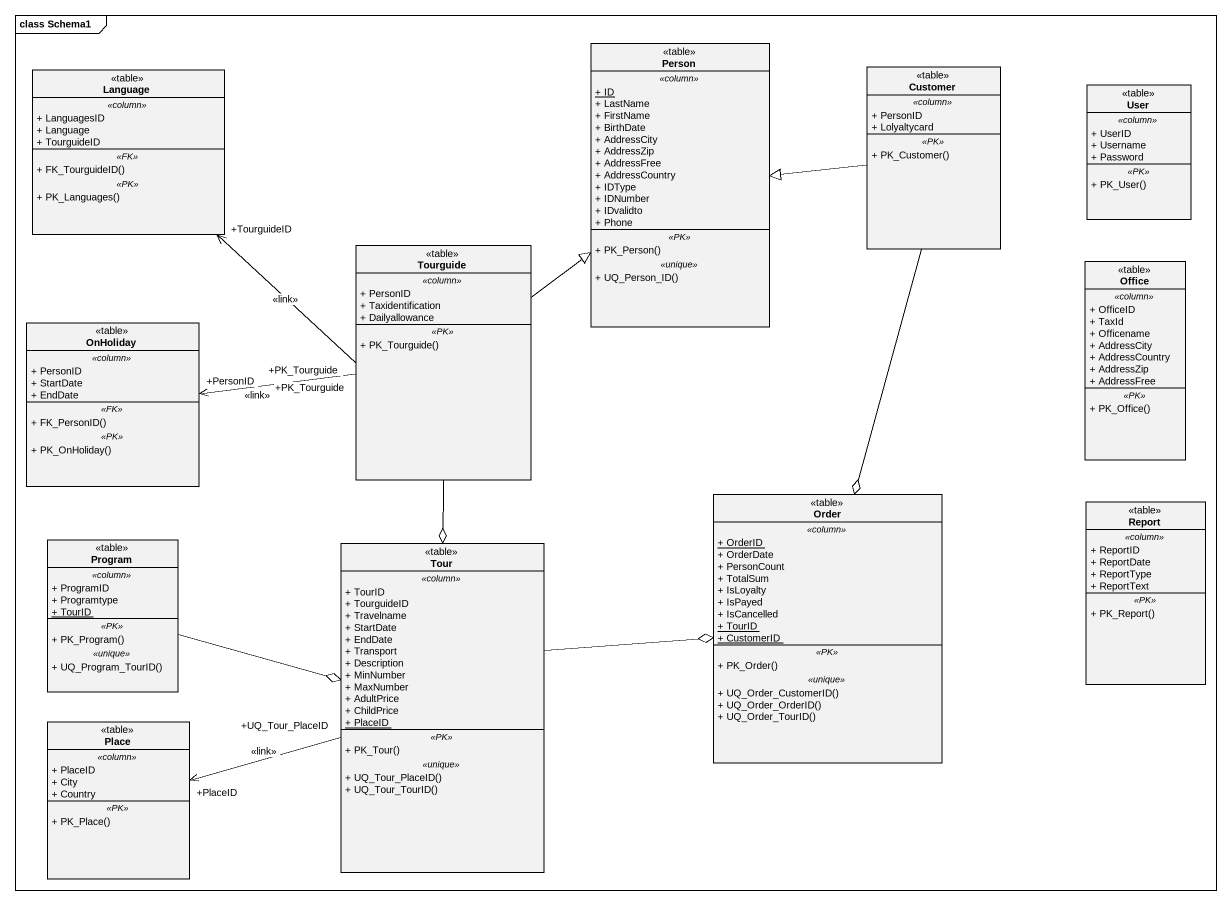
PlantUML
@startuml
mainframe class Schema1
hide circle
hide empty members
skinparam classAttributeIconSize 0
class "Person" as Person_ <<table>> {
  .. <<column>> ..
  {static} + ID
  + LastName
  + FirstName
  + BirthDate
  + AddressCity
  + AddressZip
  + AddressFree
  + AddressCountry
  + IDType
  + IDNumber
  + IDvalidto
  + Phone
  .. <<PK>> ..
  + PK_Person()
  .. <<unique>> ..
  + UQ_Person_ID()
}
class Language <<table>> {
  .. <<column>> ..
  + LanguagesID
  + Language
  + TourguideID
  .. <<FK>> ..
  + FK_TourguideID()
  .. <<PK>> ..
  + PK_Languages()
}
class Customer <<table>> {
  .. <<column>> ..
  + PersonID
  + Lolyaltycard
  .. <<PK>> ..
  + PK_Customer()
}
class User <<table>> {
  .. <<column>> ..
  + UserID
  + Username
  + Password
  .. <<PK>> ..
  + PK_User()
}
class Tourguide <<table>> {
  .. <<column>> ..
  + PersonID
  + Taxidentification
  + Dailyallowance
  .. <<PK>> ..
  + PK_Tourguide()
}
class Office <<table>> {
  .. <<column>> ..
  + OfficeID
  + TaxId
  + Officename
  + AddressCity
  + AddressCountry
  + AddressZip
  + AddressFree
  .. <<PK>> ..
  + PK_Office()
}
class OnHoliday <<table>> {
  .. <<column>> ..
  + PersonID
  + StartDate
  + EndDate
  .. <<FK>> ..
  + FK_PersonID()
  .. <<PK>> ..
  + PK_OnHoliday()
}
class Order <<table>> {
  .. <<column>> ..
  {static} + OrderID
  + OrderDate
  + PersonCount
  + TotalSum
  + IsLoyalty
  + IsPayed
  + IsCancelled
  {static} + TourID
  {static} + CustomerID
  .. <<PK>> ..
  + PK_Order()
  .. <<unique>> ..
  + UQ_Order_CustomerID()
  + UQ_Order_OrderID()
  + UQ_Order_TourID()
}
class Report <<table>> {
  .. <<column>> ..
  + ReportID
  + ReportDate
  + ReportType
  + ReportText
  .. <<PK>> ..
  + PK_Report()
}
class Program <<table>> {
  .. <<column>> ..
  + ProgramID
  + Programtype
  {static} + TourID
  .. <<PK>> ..
  + PK_Program()
  .. <<unique>> ..
  + UQ_Program_TourID()
}
class Tour <<table>> {
  .. <<column>> ..
  + TourID
  + TourguideID
  + Travelname
  + StartDate
  + EndDate
  + Transport
  + Description
  + MinNumber
  + MaxNumber
  + AdultPrice
  + ChildPrice
  {static} + PlaceID
  .. <<PK>> ..
  + PK_Tour()
  .. <<unique>> ..
  + UQ_Tour_PlaceID()
  + UQ_Tour_TourID()
}
class Place <<table>> {
  .. <<column>> ..
  + PlaceID
  + City
  + Country
  .. <<PK>> ..
  + PK_Place()
}
Language "+TourguideID" <-- "+PK_Tourguide" Tourguide : <<link>>
Customer -left-|> Person_
Customer --o Order
Tourguide -up-|> Person_
Tourguide --o Tour
OnHoliday "+PersonID" <-right- "+PK_Tourguide" Tourguide : <<link>>
Program -right-o Tour
Tour -right-o Order
Place "+PlaceID" <-right- "+UQ_Tour_PlaceID" Tour : <<link>>
@enduml
